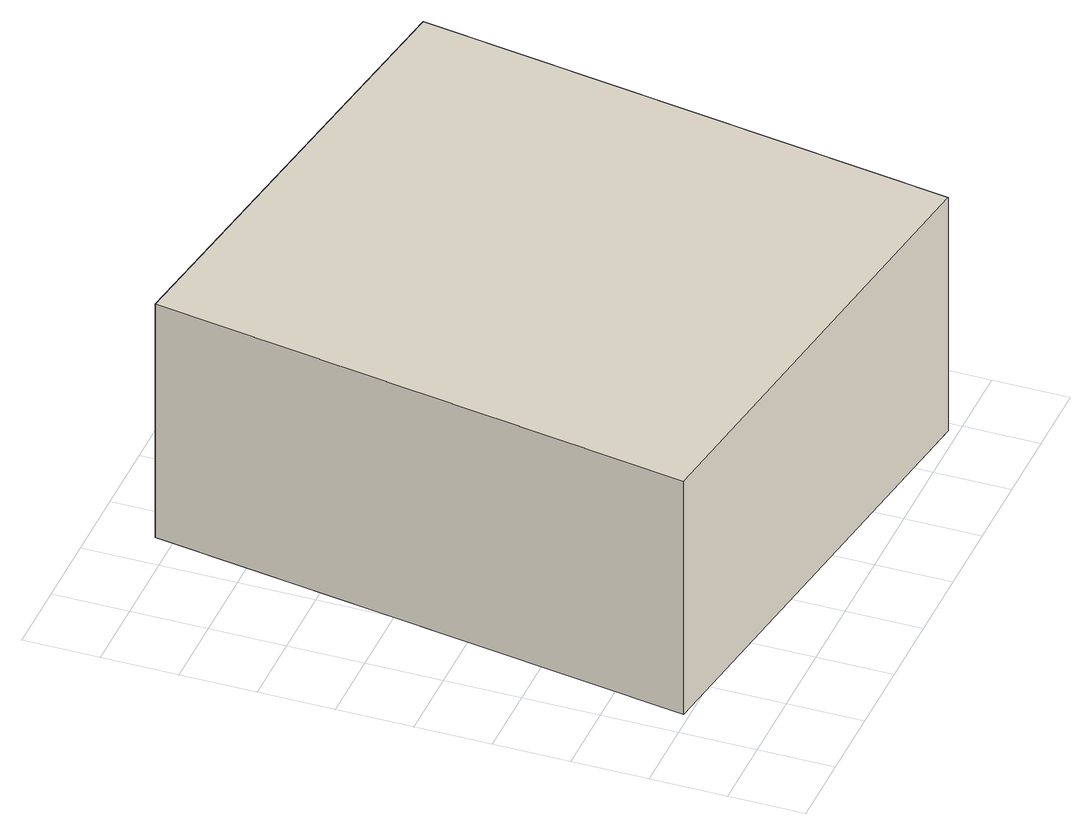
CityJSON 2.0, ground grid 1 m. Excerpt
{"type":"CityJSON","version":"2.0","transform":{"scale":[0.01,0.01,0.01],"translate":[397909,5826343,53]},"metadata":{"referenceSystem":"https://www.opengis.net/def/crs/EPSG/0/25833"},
"CityObjects":{
"building1":{"type":"Building","attributes":{"Gemeindeschluessel":"11000011","BezugspunktDach":"2200","function":"31001_2523","measuredHeight":3.45,"storeysAboveGround":1},"address":[{"country":"Germany","locality":"Berlin","thoroughfareNumber":"903","thoroughfareName":"Wartenberger Weg"}],"geometry":[{"type":"Solid","lod":"1","boundaries":[[[[0,1,2,3]],[[4,5,6,7]],[[4,7,3,2]],[[5,4,2,1]],[[6,5,1,0]],[[7,6,0,3]]]]}]}
},
"vertices":[
[686,13,404],[800,725,404],[152,824,404],[37,107,404],[152,824,59],[800,725,59],[686,13,59],[37,107,59]
]}
